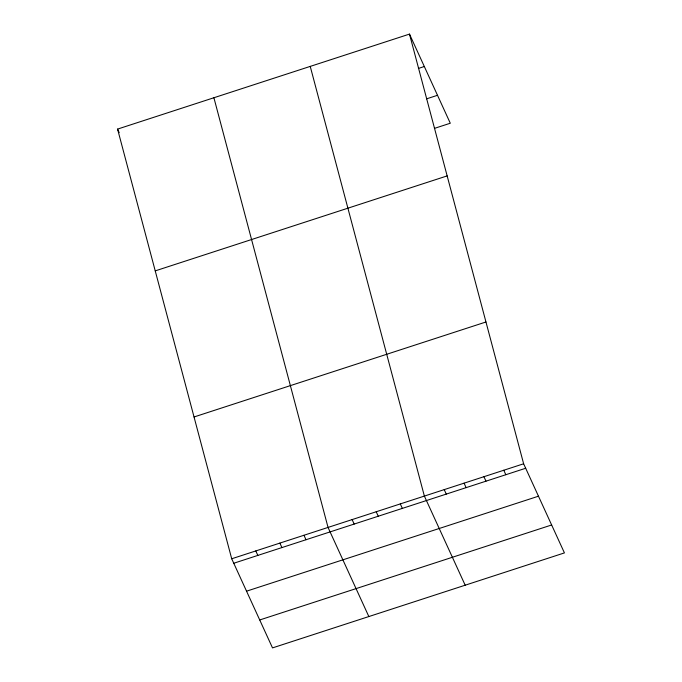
<?xml version="1.0" encoding="UTF-8"?>
<svg xmlns="http://www.w3.org/2000/svg" width="682" height="682" viewBox="0 0 682 682"><rect width="100%" height="100%" fill="white"/><g stroke="black" fill="none" stroke-linecap="round" stroke-linejoin="round"><path stroke-width="1.02" d="M409.49 34.1L523.631 463.786L564.432 552.906L272.51 647.9L231.71 558.771L117.568 129.094L409.49 34.1L450.291 123.229L434.408 128.395M418.373 68.447L424.323 66.512M426.582 98.847L437.503 95.292M155.232 270.882L447.153 175.896M194.038 416.975L485.959 321.989M231.71 558.771L523.631 463.786M233.756 563.247L525.677 468.261M246.543 591.183L538.465 496.198M259.723 619.964L551.644 524.978M503.776 470.239L505.822 474.715M483.93 476.701L485.976 481.177M464.075 483.163L466.121 487.639M444.229 489.625L446.275 494.1M465.184 585.207L424.375 496.078L310.233 66.393M400.291 503.913L402.337 508.388M376.208 511.756L378.254 516.231M352.125 519.59L354.171 524.066M368.843 616.554L328.042 527.425L213.901 97.748M303.959 535.268L306.005 539.743M117.568 129.094L119.205 132.675M279.876 543.102L281.922 547.578M255.793 550.937L257.839 555.412"/></g></svg>
